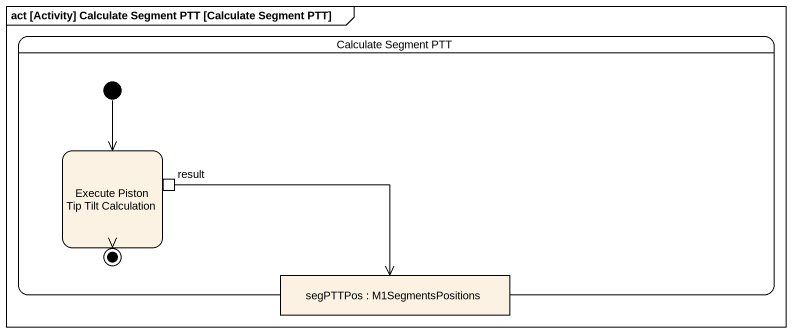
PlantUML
@startuml
mainframe act [Activity] Calculate Segment PTT [Calculate Segment PTT]
hide empty description
state "Calculate Segment PTT" as Calculate_Segment_PTT {
  state "Execute Piston Tip Tilt Calculation" as Execute_Piston_Tip_Tilt {
    state result <<outputPin>>
  }
  state "segPTTPos : M1SegmentsPositions" as segPTTPos <<object>>
  [*] --> Execute_Piston_Tip_Tilt
  Execute_Piston_Tip_Tilt --> [*]
}
result -right-> segPTTPos
@enduml
